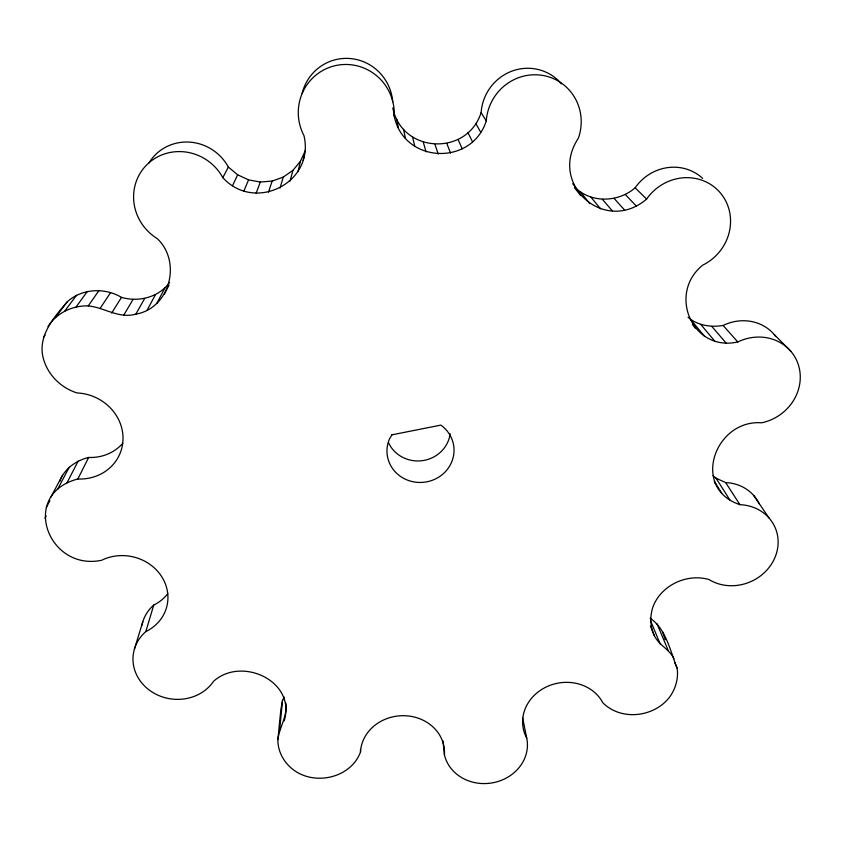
<?xml version="1.0" encoding="UTF-8"?>
<svg xmlns="http://www.w3.org/2000/svg" width="842" height="842" viewBox="0 0 842 842"><rect width="100%" height="100%" fill="white"/><g stroke="black" fill="none" stroke-linecap="round" stroke-linejoin="round"><path stroke-width="1.26" d="M650.161 618.175C666.432 629.511 670.074 650.866 677.147 668.232C678.599 678.505 675.631 688.788 669.579 697.134C654.108 717.31 621.122 721.205 602.819 702.744A42.216 37.595 -11.9 0 0 546.763 686.725A42.216 37.595 -11.9 0 0 526.734 738.066A42.016 37.364 -8 0 1 493.538 782.639A42.016 37.364 -8 0 1 444.418 754.779A42.047 37.395 -4 0 0 404.697 715.721A42.047 37.395 -4 0 0 360.492 752.053C351.451 776.292 319.623 784.933 297.847 772.724C286.017 765.999 277.681 753.422 277.871 739.602C279.502 726.846 287.49 716.668 285.859 703.07M279.639 729.867L282.533 700.376L284.186 697.092M277.871 739.602L280.828 709.817L282.533 700.376M169.621 282.323C159.106 297.31 138.593 302.415 121.469 297.373C104.734 287.354 81.979 288.448 67.318 301.762C53.351 317.939 36.395 337.284 43.879 360.323C48.783 375.869 61.529 388.036 77.001 392.94A46.121 42.584 21.4 0 1 123.027 437.893A46.121 42.584 21.4 0 1 77.853 479.003C19.229 494.086 47.994 571.697 101.693 560.246A44.258 40.09 12.3 0 1 162.022 577.159A44.258 40.09 12.3 0 1 145.813 631.605A43.447 39.069 8.1 0 0 149.581 690.314A43.447 39.069 8.1 0 0 213.531 681.325C241.538 655.929 296.521 681.125 284.186 720.847M47.983 326.622C56.519 312.992 72.338 305.393 88.252 305.909C104.492 307.488 118.859 318.939 135.836 314.171C170 308.235 181.956 261.788 157.18 238.57A48.352 46.426 39.3 0 1 147.908 163.727A48.352 46.426 39.3 0 1 222.814 177.63C254.821 213.026 315.287 182.525 303.93 135.53A48.689 47.91 70.9 0 1 335.832 65.529A48.689 47.91 70.9 0 1 394.203 116.059C403.613 163.464 471.657 166.632 486.276 120.932A48.594 47.152 -59.5 0 1 543.543 75.569A48.594 47.152 -59.5 0 1 578.349 138.267C547.784 183.966 604.735 234.981 646.603 199.091A47.615 44.921 -43.7 0 1 720.268 192.797A47.615 44.921 -43.7 0 1 702.796 265.093C667.432 293.363 692.04 352.24 737.792 341.968A45.878 42.247 -33.2 0 1 798.626 365.649A45.878 42.247 -33.2 0 1 761.673 422.8C714.974 419.221 690.366 488.192 739.908 504.663A44.037 39.806 -24.2 0 1 775.072 557.236A44.037 39.806 -24.2 0 1 709.017 579.538C687.293 573.286 662.191 584.674 653.392 605.672C649.771 615.418 649.919 626.206 654.339 635.678C658.897 645.246 669.464 649.203 674.021 658.77M303.099 160.348L304.246 155.412M297.963 171.6L300.457 161.275L305.383 150.476M290.101 181.041L292.9 170.358L300.457 161.275M280.039 188.061L283.249 177.104L292.9 170.358M145.813 631.605L153.749 605.072A42.595 38.795 12.8 0 0 167.79 593.631M134.467 648.908L142.793 621.817M268.472 192.197L272.145 181.083L283.249 177.104M256.147 193.186L260.315 182.03L272.145 181.083M243.896 190.966L248.569 179.893L260.315 182.03M59.824 481.319C64.181 468.805 76.127 460.49 88.652 457.448A44.331 41.111 22.1 0 0 122.732 443.324M232.539 185.661L237.665 174.789L228.35 167.063A46.415 44.626 40.8 0 0 188.924 142.077A46.415 44.626 40.8 0 0 148.929 163.022M392.793 107.923C401.802 153.444 467.131 156.559 481.129 112.617A46.657 45.289 -61.5 0 1 512.431 70.949A46.657 45.289 -61.5 0 1 561.467 83.853M77.853 479.003L88.652 457.448M66.992 482.782L78.19 461.09M164.285 294.395L169.042 285.175M156.791 303.436L164.821 288.132M222.814 177.63L228.35 167.063M44.952 518.198L46.152 515.904M57.709 489.097L69.254 467.194M46.31 507.452L49.889 500.695M50.646 497.527L62.455 475.33M147.097 310.182L155.496 294.616M135.836 314.171L144.666 298.457M123.753 315.15L133.068 299.394M111.67 313.056L121.469 297.373M100.377 308.014L110.639 292.521M88.252 305.909L98.998 290.49M76.138 306.888L87.368 291.427M64.887 310.898L76.548 295.279M43.5 337.232L45.058 335.169M55.288 317.634L67.318 301.762M574.875 187.113C590.674 203.511 618.523 202.459 635.152 187.798A45.721 43.258 -44.8 0 1 702.66 178.409M688.072 317.287C697.523 325.559 711.037 327.517 723.131 325.465A44.11 40.795 -33.9 0 1 775.766 336.474M713.058 475.656L716.026 478.172L725.636 482.571A42.395 38.532 -24.6 0 1 759.221 503.884M237.665 174.789L248.569 179.893M635.152 187.798L646.603 199.091M774.293 334.611L790.964 351.43M625.227 194.46L636.268 206.006M614.071 198.386L624.627 210.09M723.131 325.465L737.792 341.968M711.785 326.391L725.993 342.926M602.398 199.322L612.481 211.068M700.776 324.423L714.542 340.894M591 197.217L600.609 208.89M690.819 319.686L704.207 335.979M692.398 324.507L695.66 328.517M580.633 192.197L589.832 203.669M572.707 183.703L574.265 185.672M574.402 187.629L580.843 195.754M753.674 495.433L768.988 517.946M725.636 482.571L739.908 504.663M716.026 478.172L729.951 500.116M714.237 481.224L721.741 493.17M714.5 482.15L715.847 484.287M481.129 112.617L486.276 120.932M475.835 123.532L480.74 132.289M467.973 132.699L472.551 141.835M458.101 139.519L462.247 148.918M674.642 662.286L677.147 668.232M656.971 623.69L668.232 650.498M650.687 621.017L660.17 644.004M650.413 626.09L654.339 635.678M446.86 143.529L450.533 153.097M662.559 631.711L665.222 639.731M435.009 144.477L438.187 154.086M423.337 142.298L426.02 151.834M412.612 137.141L414.853 146.466M403.56 129.321L405.423 138.33M522.545 717.5L526.734 738.066M396.803 119.364L398.371 127.973M393.593 112.575L394.203 116.059M443.029 740.981L444.418 754.779M360.492 749.433L360.492 752.053M141.919 625.427A41.837 37.848 8.4 0 1 153.749 605.072M302.152 93.346A46.773 45.952 72.4 0 1 350.588 58.572A46.773 45.952 72.4 0 1 392.709 101.819M450.165 433.872A32.28 30.733 -6.5 0 1 422.6 460.627A32.28 30.733 -6.5 0 1 388.53 442.65M391.898 434.84L389.362 439.156A33.564 31.817 -6.5 0 0 405.276 479.172A33.564 31.817 -6.5 0 0 448.881 467.268A33.564 31.817 -6.5 0 0 440.871 425.105L391.898 434.84"/></g></svg>
